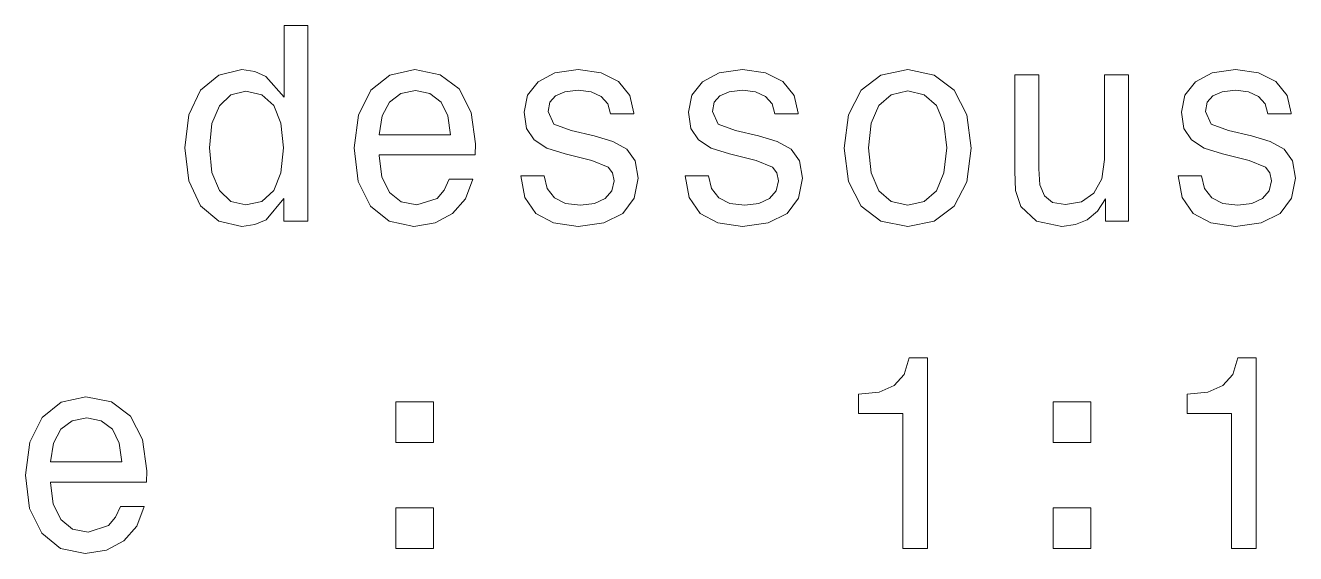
# Model space of a CAD drawing. Extents: x 502 to 772, y 351 to 502.
# Drawn here: x 613.11 to 636.58, y 465.25 to 475.02 of the extents above; entities that cross this region are included whole.
import ezdxf

# ---------------------------------------------------------------- set-up
doc = ezdxf.new("R2010")
doc.units = 0

msp = doc.modelspace()

# ---------------------------------------------------------------- linework, layer by layer
at = {"color": 7, "lineweight": 13}
for points in [[(617.891, 471.815), (617.891, 471.396), (618.334, 471.396), (618.334, 475.017), (617.896, 475.017), (617.896, 473.691), (617.558, 474.074), (617.351, 474.165), (617.114, 474.2), (616.685, 474.099), (616.352, 473.817), (616.135, 473.363), (616.06, 472.753), (616.135, 472.142), (616.352, 471.684), (616.685, 471.396), (617.114, 471.3), (617.351, 471.336), (617.563, 471.426)], [(619.651, 472.622), (621.426, 472.622), (621.431, 472.828), (621.35, 473.408), (621.128, 473.842), (620.775, 474.104), (620.306, 474.2), (619.847, 474.099), (619.494, 473.817), (619.267, 473.358), (619.187, 472.753), (619.262, 472.132), (619.489, 471.678), (619.837, 471.396), (620.291, 471.3), (620.684, 471.366), (621.007, 471.537), (621.244, 471.81), (621.38, 472.173), (620.942, 472.173), (620.851, 471.971), (620.72, 471.82), (620.347, 471.699), (620.059, 471.754), (619.842, 471.931), (619.701, 472.218), (619.651, 472.606)], [(623.625, 472.975), (623.196, 473.075), (622.878, 473.191), (622.772, 473.428), (622.803, 473.595), (622.909, 473.716), (623.08, 473.792), (623.327, 473.822), (623.564, 473.792), (623.751, 473.701), (623.872, 473.565), (623.922, 473.383), (624.356, 473.383), (624.356, 473.393), (624.28, 473.721), (624.073, 473.978), (623.751, 474.14), (623.327, 474.2), (622.898, 474.14), (622.586, 473.973), (622.389, 473.726), (622.329, 473.413), (622.374, 473.111), (622.515, 472.899), (622.747, 472.748), (623.085, 472.642), (623.579, 472.521), (623.882, 472.395), (623.963, 472.294), (623.993, 472.142), (623.947, 471.956), (623.826, 471.815), (623.63, 471.724), (623.367, 471.694), (623.09, 471.724), (622.888, 471.83), (622.752, 472.001), (622.697, 472.238), (622.268, 472.238), (622.339, 471.835), (622.545, 471.542), (622.873, 471.366), (623.327, 471.3), (623.801, 471.366), (624.149, 471.542), (624.361, 471.825), (624.437, 472.193), (624.381, 472.511), (624.225, 472.728), (623.968, 472.869)], [(626.661, 472.975), (626.232, 473.075), (625.914, 473.191), (625.808, 473.428), (625.839, 473.595), (625.945, 473.716), (626.116, 473.792), (626.363, 473.822), (626.6, 473.792), (626.787, 473.701), (626.908, 473.565), (626.958, 473.383), (627.392, 473.383), (627.392, 473.393), (627.316, 473.721), (627.109, 473.978), (626.787, 474.14), (626.363, 474.2), (625.934, 474.14), (625.622, 473.973), (625.425, 473.726), (625.365, 473.413), (625.41, 473.111), (625.551, 472.899), (625.783, 472.748), (626.121, 472.642), (626.615, 472.521), (626.918, 472.395), (626.999, 472.294), (627.029, 472.142), (626.983, 471.956), (626.862, 471.815), (626.666, 471.724), (626.403, 471.694), (626.126, 471.724), (625.924, 471.83), (625.788, 472.001), (625.733, 472.238), (625.304, 472.238), (625.375, 471.835), (625.581, 471.542), (625.909, 471.366), (626.363, 471.3), (626.837, 471.366), (627.185, 471.542), (627.397, 471.825), (627.473, 472.193), (627.417, 472.511), (627.261, 472.728), (627.004, 472.869)], [(628.239, 472.748), (628.32, 472.132), (628.552, 471.678), (628.92, 471.396), (629.414, 471.3), (629.903, 471.396), (630.272, 471.673), (630.504, 472.127), (630.589, 472.748), (630.504, 473.363), (630.272, 473.822), (629.903, 474.099), (629.414, 474.2), (628.92, 474.099), (628.552, 473.817), (628.32, 473.363)], [(633.494, 474.104), (633.05, 474.104), (633.05, 472.541), (633, 472.178), (632.854, 471.916), (632.627, 471.754), (632.329, 471.704), (632.092, 471.744), (631.941, 471.865), (631.855, 472.072), (631.835, 472.364), (631.835, 474.104), (631.391, 474.104), (631.391, 472.324), (631.406, 471.966), (631.502, 471.668), (631.795, 471.396), (632.264, 471.3), (632.516, 471.336), (632.733, 471.426), (632.919, 471.583), (633.071, 471.81), (633.071, 471.396), (633.494, 471.396)], [(635.769, 472.975), (635.34, 473.075), (635.022, 473.191), (634.916, 473.428), (634.947, 473.595), (635.053, 473.716), (635.224, 473.792), (635.471, 473.822), (635.708, 473.792), (635.895, 473.701), (636.016, 473.565), (636.066, 473.383), (636.5, 473.383), (636.5, 473.393), (636.424, 473.721), (636.218, 473.978), (635.895, 474.14), (635.471, 474.2), (635.042, 474.14), (634.73, 473.973), (634.533, 473.726), (634.473, 473.413), (634.518, 473.111), (634.659, 472.899), (634.891, 472.748), (635.229, 472.642), (635.723, 472.521), (636.026, 472.395), (636.107, 472.294), (636.137, 472.142), (636.091, 471.956), (635.97, 471.815), (635.774, 471.724), (635.512, 471.694), (635.234, 471.724), (635.032, 471.83), (634.896, 472.001), (634.841, 472.238), (634.412, 472.238), (634.483, 471.835), (634.689, 471.542), (635.017, 471.366), (635.471, 471.3), (635.945, 471.366), (636.293, 471.542), (636.505, 471.825), (636.581, 472.193), (636.525, 472.511), (636.369, 472.728), (636.112, 472.869)], [(617.189, 473.802), (617.482, 473.731), (617.704, 473.534), (617.835, 473.207), (617.885, 472.753), (617.835, 472.294), (617.704, 471.966), (617.482, 471.764), (617.189, 471.699), (616.912, 471.764), (616.7, 471.966), (616.559, 472.299), (616.514, 472.753), (616.559, 473.202), (616.7, 473.529), (616.912, 473.731)], [(619.651, 472.995), (619.706, 473.343), (619.842, 473.6), (620.049, 473.756), (620.321, 473.812), (620.589, 473.756), (620.795, 473.6), (620.921, 473.343), (620.967, 472.995)], [(628.693, 472.753), (628.738, 473.207), (628.88, 473.534), (629.107, 473.736), (629.414, 473.807), (629.717, 473.736), (629.944, 473.539), (630.085, 473.207), (630.135, 472.753), (630.085, 472.294), (629.944, 471.961), (629.717, 471.759), (629.414, 471.694), (629.107, 471.759), (628.88, 471.961), (628.738, 472.294)], [(629.323, 465.349), (629.782, 465.349), (629.782, 468.874), (629.439, 468.874), (629.349, 468.567), (629.167, 468.36), (628.89, 468.239), (628.506, 468.199), (628.506, 467.841), (629.323, 467.841)], [(635.396, 465.349), (635.854, 465.349), (635.854, 468.874), (635.512, 468.874), (635.421, 468.567), (635.239, 468.36), (634.962, 468.239), (634.579, 468.199), (634.579, 467.841), (635.396, 467.841)], [(613.579, 466.575), (615.354, 466.575), (615.359, 466.782), (615.278, 467.361), (615.056, 467.795), (614.703, 468.057), (614.234, 468.153), (613.775, 468.052), (613.422, 467.77), (613.195, 467.311), (613.115, 466.706), (613.19, 466.086), (613.417, 465.632), (613.765, 465.349), (614.219, 465.253), (614.612, 465.319), (614.935, 465.49), (615.172, 465.763), (615.308, 466.126), (614.87, 466.126), (614.779, 465.924), (614.648, 465.773), (614.274, 465.652), (613.987, 465.707), (613.77, 465.884), (613.629, 466.171), (613.579, 466.56)], [(619.958, 467.306), (620.654, 467.306), (620.654, 468.057), (619.958, 468.057)], [(632.102, 467.306), (632.798, 467.306), (632.798, 468.057), (632.102, 468.057)], [(613.579, 466.948), (613.634, 467.296), (613.77, 467.553), (613.977, 467.709), (614.249, 467.765), (614.517, 467.709), (614.723, 467.553), (614.849, 467.296), (614.895, 466.948)], [(619.958, 465.349), (620.654, 465.349), (620.654, 466.101), (619.958, 466.101)], [(632.102, 465.349), (632.798, 465.349), (632.798, 466.101), (632.102, 466.101)]]:
    msp.add_lwpolyline(points, close=True, dxfattribs=at)

doc.saveas('drawing.dxf')
